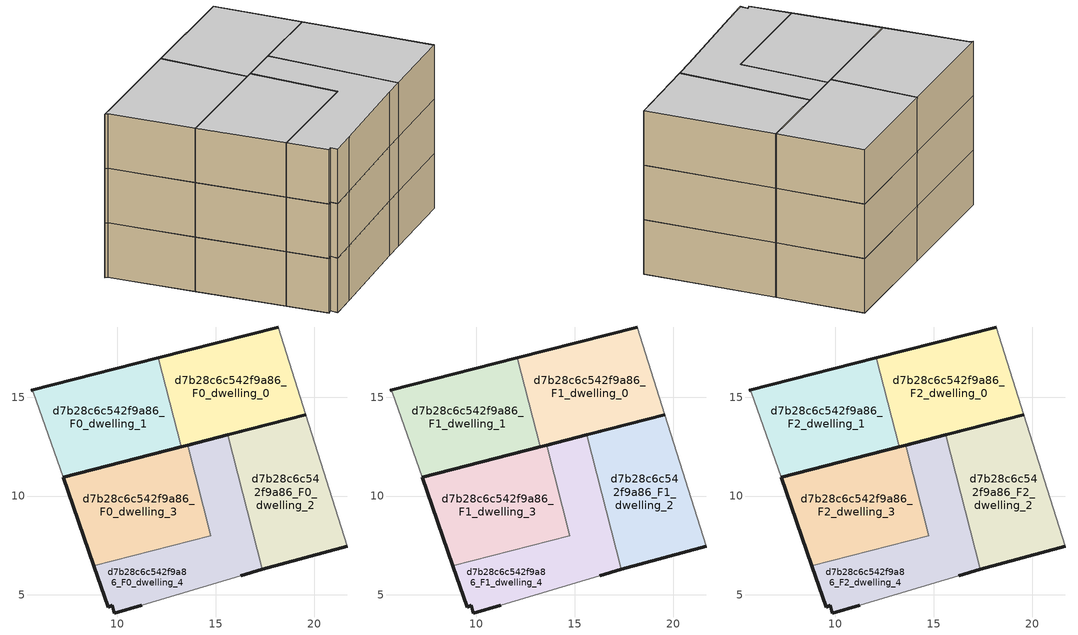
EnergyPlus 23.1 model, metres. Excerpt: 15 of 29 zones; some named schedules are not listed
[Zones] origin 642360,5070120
d7b28c6c542f9a86_F0_dwelling_0
 floor ground (EU_floor_Construction): 19.56,14.11 18.16,18.57 12.09,17.02 13.25,12.49 z0
 wall outside (EU_wall_Construction): 19.56,14.11 13.25,12.49 / 12.09,17.02 18.16,18.57 z0:3
 wall to d7b28c6c542f9a86_F0_dwelling_1 (EU_wall_Construction): 13.25,12.49 12.09,17.02 z0:3
 wall adiabatic (EU_wall_Construction): 18.16,18.57 19.56,14.11 z0:3
d7b28c6c542f9a86_F0_dwelling_1
 floor ground (EU_floor_Construction): 13.25,12.49 12.09,17.02 5.65,15.38 5.75,15.28 7.25,10.96 z0
 wall outside (EU_wall_Construction): 5.65,15.38 12.09,17.02 / 13.25,12.49 7.25,10.96 z0:3
 wall adiabatic (EU_wall_Construction): 7.25,10.96 5.75,15.28 5.65,15.38 z0:3
d7b28c6c542f9a86_F0_dwelling_2
 floor ground (EU_floor_Construction): 21.66,7.46 19.56,14.11 15.61,13.1 17.36,6.27 z0
 wall outside (EU_wall_Construction): 21.66,7.46 17.36,6.27 / 15.61,13.1 19.56,14.11 z0:3
 wall to d7b28c6c542f9a86_F0_dwelling_4 (EU_wall_Construction): 17.36,6.27 15.61,13.1 z0:3
 wall adiabatic (EU_wall_Construction): 19.56,14.11 21.66,7.46 z0:3
d7b28c6c542f9a86_F0_dwelling_3
 floor ground (EU_floor_Construction): 14.74,8 13.57,12.58 7.25,10.96 8.81,6.48 z0
 wall outside (EU_wall_Construction): 8.81,6.48 7.25,10.96 13.57,12.58 z0:3
 wall to d7b28c6c542f9a86_F0_dwelling_4 (EU_wall_Construction): 13.57,12.58 14.74,8 8.81,6.48 z0:3
d7b28c6c542f9a86_F0_dwelling_4
 floor ground (EU_floor_Construction): 16.25,5.97 17.36,6.27 15.61,13.1 13.57,12.58 14.74,8 8.81,6.48 9.55,4.37 9.75,4.47 9.85,4.07 11.25,4.47 z0
 wall outside (EU_wall_Construction): 13.57,12.58 15.61,13.1 / 17.36,6.27 16.25,5.97 / 11.25,4.47 9.85,4.07 9.75,4.47 9.55,4.37 8.81,6.48 z0:3
 wall adiabatic (EU_wall_Construction): 16.25,5.97 11.25,4.47 z0:3
d7b28c6c542f9a86_F1_dwelling_0
 floor to d7b28c6c542f9a86_F0_dwelling_0 (EU_floor_Construction): 19.56,14.11 18.16,18.57 12.09,17.02 13.25,12.49 z3
 wall outside (EU_wall_Construction): 19.56,14.11 13.25,12.49 / 12.09,17.02 18.16,18.57 z3:6
 wall to d7b28c6c542f9a86_F1_dwelling_1 (EU_wall_Construction): 13.25,12.49 12.09,17.02 z3:6
 wall adiabatic (EU_wall_Construction): 18.16,18.57 19.56,14.11 z3:6
d7b28c6c542f9a86_F1_dwelling_1
 floor to d7b28c6c542f9a86_F0_dwelling_1 (EU_floor_Construction): 13.25,12.49 12.09,17.02 5.65,15.38 5.75,15.28 7.25,10.96 z3
 wall outside (EU_wall_Construction): 5.65,15.38 12.09,17.02 / 13.25,12.49 7.25,10.96 z3:6
 wall adiabatic (EU_wall_Construction): 7.25,10.96 5.75,15.28 5.65,15.38 z3:6
d7b28c6c542f9a86_F1_dwelling_2
 floor to d7b28c6c542f9a86_F0_dwelling_2 (EU_floor_Construction): 21.66,7.46 19.56,14.11 15.61,13.1 17.36,6.27 z3
 wall outside (EU_wall_Construction): 21.66,7.46 17.36,6.27 / 15.61,13.1 19.56,14.11 z3:6
 wall to d7b28c6c542f9a86_F1_dwelling_4 (EU_wall_Construction): 17.36,6.27 15.61,13.1 z3:6
 wall adiabatic (EU_wall_Construction): 19.56,14.11 21.66,7.46 z3:6
d7b28c6c542f9a86_F1_dwelling_3
 floor to d7b28c6c542f9a86_F0_dwelling_3 (EU_floor_Construction): 14.74,8 13.57,12.58 7.25,10.96 8.81,6.48 z3
 wall outside (EU_wall_Construction): 8.81,6.48 7.25,10.96 13.57,12.58 z3:6
 wall to d7b28c6c542f9a86_F1_dwelling_4 (EU_wall_Construction): 13.57,12.58 14.74,8 8.81,6.48 z3:6
d7b28c6c542f9a86_F1_dwelling_4
 floor to d7b28c6c542f9a86_F0_dwelling_4 (EU_floor_Construction): 16.25,5.97 17.36,6.27 15.61,13.1 13.57,12.58 14.74,8 8.81,6.48 9.55,4.37 9.75,4.47 9.85,4.07 11.25,4.47 z3
 wall outside (EU_wall_Construction): 13.57,12.58 15.61,13.1 / 17.36,6.27 16.25,5.97 / 11.25,4.47 9.85,4.07 9.75,4.47 9.55,4.37 8.81,6.48 z3:6
 wall adiabatic (EU_wall_Construction): 16.25,5.97 11.25,4.47 z3:6
d7b28c6c542f9a86_F2_dwelling_0
 floor to d7b28c6c542f9a86_F1_dwelling_0 (EU_floor_Construction): 19.56,14.11 18.16,18.57 12.09,17.02 13.25,12.49 z6
 wall outside (EU_wall_Construction): 19.56,14.11 13.25,12.49 / 12.09,17.02 18.16,18.57 z6:9
 wall to d7b28c6c542f9a86_F2_dwelling_1 (EU_wall_Construction): 13.25,12.49 12.09,17.02 z6:9
 wall adiabatic (EU_wall_Construction): 18.16,18.57 19.56,14.11 z6:9
 ceiling to d7b28c6c542f9a86_F3_dwelling_0 (EU_floor_Construction): 18.16,18.57 19.56,14.11 13.25,12.49 12.09,17.02 z9
d7b28c6c542f9a86_F2_dwelling_1
 floor to d7b28c6c542f9a86_F1_dwelling_1 (EU_floor_Construction): 13.25,12.49 12.09,17.02 5.65,15.38 5.75,15.28 7.25,10.96 z6
 wall outside (EU_wall_Construction): 5.65,15.38 12.09,17.02 / 13.25,12.49 7.25,10.96 z6:9
 wall adiabatic (EU_wall_Construction): 7.25,10.96 5.75,15.28 5.65,15.38 z6:9
 ceiling to d7b28c6c542f9a86_F3_dwelling_1 (EU_floor_Construction): 12.09,17.02 13.25,12.49 7.25,10.96 5.75,15.28 5.65,15.38 z9
d7b28c6c542f9a86_F2_dwelling_2
 floor to d7b28c6c542f9a86_F1_dwelling_2 (EU_floor_Construction): 21.66,7.46 19.56,14.11 15.61,13.1 17.36,6.27 z6
 wall outside (EU_wall_Construction): 21.66,7.46 17.36,6.27 / 15.61,13.1 19.56,14.11 z6:9
 wall to d7b28c6c542f9a86_F2_dwelling_4 (EU_wall_Construction): 17.36,6.27 15.61,13.1 z6:9
 wall adiabatic (EU_wall_Construction): 19.56,14.11 21.66,7.46 z6:9
 ceiling to d7b28c6c542f9a86_F3_dwelling_2 (EU_floor_Construction): 19.56,14.11 21.66,7.46 17.36,6.27 15.61,13.1 z9
d7b28c6c542f9a86_F2_dwelling_3
 floor to d7b28c6c542f9a86_F1_dwelling_3 (EU_floor_Construction): 14.74,8 13.57,12.58 7.25,10.96 8.81,6.48 z6
 wall outside (EU_wall_Construction): 8.81,6.48 7.25,10.96 13.57,12.58 z6:9
 wall to d7b28c6c542f9a86_F2_dwelling_4 (EU_wall_Construction): 13.57,12.58 14.74,8 8.81,6.48 z6:9
 ceiling to d7b28c6c542f9a86_F3_dwelling_3 (EU_floor_Construction): 13.57,12.58 14.74,8 8.81,6.48 7.25,10.96 z9
d7b28c6c542f9a86_F2_dwelling_4
 floor to d7b28c6c542f9a86_F1_dwelling_4 (EU_floor_Construction): 16.25,5.97 17.36,6.27 15.61,13.1 13.57,12.58 14.74,8 8.81,6.48 9.55,4.37 9.75,4.47 9.85,4.07 11.25,4.47 z6
 wall outside (EU_wall_Construction): 13.57,12.58 15.61,13.1 / 17.36,6.27 16.25,5.97 / 11.25,4.47 9.85,4.07 9.75,4.47 9.55,4.37 8.81,6.48 z6:9
 wall adiabatic (EU_wall_Construction): 16.25,5.97 11.25,4.47 z6:9
 ceiling to d7b28c6c542f9a86_F3_dwelling_4 (EU_floor_Construction): 15.61,13.1 17.36,6.27 16.25,5.97 11.25,4.47 9.85,4.07 9.75,4.47 9.55,4.37 8.81,6.48 14.74,8 13.57,12.58 z9
[Building]
EU S2 Campaign: North Axis=0; Terrain=City; Solar Distribution=FullExterior
[Site:Location]
Lyon-Bron: Latitude=45.75; Longitude=5; Time Zone=1; Elevation=198
[SizingPeriod:WeatherFileDays]
AnnualSizingPeriod: Begin Month=1; Begin Day of Month=1; End Month=12; End Day of Month=31; Day of Week for Start Day=Monday; Use Weather File Daylight Saving Period=No; Use Weather File Rain and Snow Indicators=No
[MATERIAL]
EU_InternalMass_Material: Roughness=MediumRough; Thickness=0.1; Conductivity=1; Density=1800; Specific Heat=900; Thermal Absorptance=0.9; Solar Absorptance=0.7; Visible Absorptance=0.7
[MATERIAL:NOMASS] Roughness=MediumRough; Thermal Absorptance=0.9; Solar Absorptance=0.7; Visible Absorptance=0.7
Name | Thermal Resistance
EU_wall_NoMass | 0.776494
EU_floor_NoMass | 0.421597
[CONSTRUCTION]
EU_wall_Construction: EU_wall_NoMass
EU_floor_Construction: EU_floor_NoMass
EU_InternalMass_Construction: EU_InternalMass_Material
[ZONE] Type=1; Multiplier=1; Ceiling Height=autocalculate; Floor Area=autocalculate; Part of Total Floor Area=Yes
Name | Volume
d7b28c6c542f9a86_F0_dwelling_0; d7b28c6c542f9a86_F1_dwelling_0; d7b28c6c542f9a86_F2_dwelling_0 | 89.6309
d7b28c6c542f9a86_F0_dwelling_1; d7b28c6c542f9a86_F1_dwelling_1; d7b28c6c542f9a86_F2_dwelling_1 | 89.625
d7b28c6c542f9a86_F0_dwelling_2; d7b28c6c542f9a86_F1_dwelling_2; d7b28c6c542f9a86_F2_dwelling_2 | 89.6228
d7b28c6c542f9a86_F0_dwelling_3; d7b28c6c542f9a86_F1_dwelling_3; d7b28c6c542f9a86_F2_dwelling_3 | 89.6389
d7b28c6c542f9a86_F0_dwelling_4; d7b28c6c542f9a86_F1_dwelling_4; d7b28c6c542f9a86_F2_dwelling_4 | 89.6316
[INTERNALMASS] Construction=EU_InternalMass_Construction
Name | Zone or ZoneList | Surface Area
d7b28c6c542f9a86_F0_dwelling_0_EU_InternalMass | d7b28c6c542f9a86_F0_dwelling_0 | 29.8781
d7b28c6c542f9a86_F0_dwelling_1_EU_InternalMass | d7b28c6c542f9a86_F0_dwelling_1 | 29.8758
d7b28c6c542f9a86_F0_dwelling_2_EU_InternalMass | d7b28c6c542f9a86_F0_dwelling_2 | 29.8753
d7b28c6c542f9a86_F0_dwelling_3_EU_InternalMass | d7b28c6c542f9a86_F0_dwelling_3 | 29.8781
d7b28c6c542f9a86_F0_dwelling_4_EU_InternalMass | d7b28c6c542f9a86_F0_dwelling_4 | 29.8771
d7b28c6c542f9a86_F1_dwelling_0_EU_InternalMass | d7b28c6c542f9a86_F1_dwelling_0 | 29.8781
d7b28c6c542f9a86_F1_dwelling_1_EU_InternalMass | d7b28c6c542f9a86_F1_dwelling_1 | 29.8758
d7b28c6c542f9a86_F1_dwelling_2_EU_InternalMass | d7b28c6c542f9a86_F1_dwelling_2 | 29.8753
d7b28c6c542f9a86_F1_dwelling_3_EU_InternalMass | d7b28c6c542f9a86_F1_dwelling_3 | 29.8781
d7b28c6c542f9a86_F1_dwelling_4_EU_InternalMass | d7b28c6c542f9a86_F1_dwelling_4 | 29.8771
d7b28c6c542f9a86_F2_dwelling_0_EU_InternalMass | d7b28c6c542f9a86_F2_dwelling_0 | 29.8781
d7b28c6c542f9a86_F2_dwelling_1_EU_InternalMass | d7b28c6c542f9a86_F2_dwelling_1 | 29.8758
d7b28c6c542f9a86_F2_dwelling_2_EU_InternalMass | d7b28c6c542f9a86_F2_dwelling_2 | 29.8753
d7b28c6c542f9a86_F2_dwelling_3_EU_InternalMass | d7b28c6c542f9a86_F2_dwelling_3 | 29.8781
d7b28c6c542f9a86_F2_dwelling_4_EU_InternalMass | d7b28c6c542f9a86_F2_dwelling_4 | 29.8771
[OTHEREQUIPMENT] Fuel Type=Electricity; Design Level Calculation Method=Watts/Area; Power per Zone Floor Area=1; Fraction Latent=0; Fraction Radiant=0; Fraction Lost=0; Carbon Dioxide Generation Rate=0; EndUse Subcategory=EU_Step8_InternalGains
Name | Zone or ZoneList or Space or SpaceList | Schedule
EU_Step8_InternalGain_d7b28c6c542f9a86_F0_dwelling_0_f000 | d7b28c6c542f9a86_F0_dwelling_0 | EU_Step8_GainSchedule_d7b28c6c542f9a86_F0_dwelling_0_f000
EU_Step8_InternalGain_d7b28c6c542f9a86_F0_dwelling_1_f000 | d7b28c6c542f9a86_F0_dwelling_1 | EU_Step8_GainSchedule_d7b28c6c542f9a86_F0_dwelling_1_f000
EU_Step8_InternalGain_d7b28c6c542f9a86_F0_dwelling_2_f000 | d7b28c6c542f9a86_F0_dwelling_2 | EU_Step8_GainSchedule_d7b28c6c542f9a86_F0_dwelling_2_f000
EU_Step8_InternalGain_d7b28c6c542f9a86_F0_dwelling_3_f000 | d7b28c6c542f9a86_F0_dwelling_3 | EU_Step8_GainSchedule_d7b28c6c542f9a86_F0_dwelling_3_f000
EU_Step8_InternalGain_d7b28c6c542f9a86_F0_dwelling_4_f000 | d7b28c6c542f9a86_F0_dwelling_4 | EU_Step8_GainSchedule_d7b28c6c542f9a86_F0_dwelling_4_f000
EU_Step8_InternalGain_d7b28c6c542f9a86_F1_dwelling_0_f000 | d7b28c6c542f9a86_F1_dwelling_0 | EU_Step8_GainSchedule_d7b28c6c542f9a86_F1_dwelling_0_f000
EU_Step8_InternalGain_d7b28c6c542f9a86_F1_dwelling_1_f000 | d7b28c6c542f9a86_F1_dwelling_1 | EU_Step8_GainSchedule_d7b28c6c542f9a86_F1_dwelling_1_f000
EU_Step8_InternalGain_d7b28c6c542f9a86_F1_dwelling_2_f000 | d7b28c6c542f9a86_F1_dwelling_2 | EU_Step8_GainSchedule_d7b28c6c542f9a86_F1_dwelling_2_f000
EU_Step8_InternalGain_d7b28c6c542f9a86_F1_dwelling_3_f000 | d7b28c6c542f9a86_F1_dwelling_3 | EU_Step8_GainSchedule_d7b28c6c542f9a86_F1_dwelling_3_f000
EU_Step8_InternalGain_d7b28c6c542f9a86_F1_dwelling_4_f000 | d7b28c6c542f9a86_F1_dwelling_4 | EU_Step8_GainSchedule_d7b28c6c542f9a86_F1_dwelling_4_f000
EU_Step8_InternalGain_d7b28c6c542f9a86_F2_dwelling_0_f000 | d7b28c6c542f9a86_F2_dwelling_0 | EU_Step8_GainSchedule_d7b28c6c542f9a86_F2_dwelling_0_f000
EU_Step8_InternalGain_d7b28c6c542f9a86_F2_dwelling_1_f000 | d7b28c6c542f9a86_F2_dwelling_1 | EU_Step8_GainSchedule_d7b28c6c542f9a86_F2_dwelling_1_f000
EU_Step8_InternalGain_d7b28c6c542f9a86_F2_dwelling_2_f000 | d7b28c6c542f9a86_F2_dwelling_2 | EU_Step8_GainSchedule_d7b28c6c542f9a86_F2_dwelling_2_f000
EU_Step8_InternalGain_d7b28c6c542f9a86_F2_dwelling_3_f000 | d7b28c6c542f9a86_F2_dwelling_3 | EU_Step8_GainSchedule_d7b28c6c542f9a86_F2_dwelling_3_f000
EU_Step8_InternalGain_d7b28c6c542f9a86_F2_dwelling_4_f000 | d7b28c6c542f9a86_F2_dwelling_4 | EU_Step8_GainSchedule_d7b28c6c542f9a86_F2_dwelling_4_f000
[ZONEVENTILATION:DESIGNFLOWRATE] Schedule=EU_AlwaysOn; Design Flow Rate Calculation Method=AirChanges/Hour; Air Changes per Hour=0.693814; Ventilation Type=Natural; Fan Pressure Rise=0; Fan Total Efficiency=1; Constant Term Coefficient=1; Temperature Term Coefficient=0; Velocity Term Coefficient=0; Velocity Squared Term Coefficient=0; Minimum Indoor Temperature=-100; Maximum Indoor Temperature=100; Delta Temperature=-100; Minimum Outdoor Temperature=-100; Maximum Outdoor Temperature=100; Maximum Wind Speed=40
Name | Zone or ZoneList or Space or SpaceList
EU_ConstantAir_d7b28c6c542f9a86_F0_dwelling_0 | d7b28c6c542f9a86_F0_dwelling_0
EU_ConstantAir_d7b28c6c542f9a86_F0_dwelling_1 | d7b28c6c542f9a86_F0_dwelling_1
EU_ConstantAir_d7b28c6c542f9a86_F0_dwelling_2 | d7b28c6c542f9a86_F0_dwelling_2
EU_ConstantAir_d7b28c6c542f9a86_F0_dwelling_3 | d7b28c6c542f9a86_F0_dwelling_3
EU_ConstantAir_d7b28c6c542f9a86_F0_dwelling_4 | d7b28c6c542f9a86_F0_dwelling_4
EU_ConstantAir_d7b28c6c542f9a86_F1_dwelling_0 | d7b28c6c542f9a86_F1_dwelling_0
EU_ConstantAir_d7b28c6c542f9a86_F1_dwelling_1 | d7b28c6c542f9a86_F1_dwelling_1
EU_ConstantAir_d7b28c6c542f9a86_F1_dwelling_2 | d7b28c6c542f9a86_F1_dwelling_2
EU_ConstantAir_d7b28c6c542f9a86_F1_dwelling_3 | d7b28c6c542f9a86_F1_dwelling_3
EU_ConstantAir_d7b28c6c542f9a86_F1_dwelling_4 | d7b28c6c542f9a86_F1_dwelling_4
EU_ConstantAir_d7b28c6c542f9a86_F2_dwelling_0 | d7b28c6c542f9a86_F2_dwelling_0
EU_ConstantAir_d7b28c6c542f9a86_F2_dwelling_1 | d7b28c6c542f9a86_F2_dwelling_1
EU_ConstantAir_d7b28c6c542f9a86_F2_dwelling_2 | d7b28c6c542f9a86_F2_dwelling_2
EU_ConstantAir_d7b28c6c542f9a86_F2_dwelling_3 | d7b28c6c542f9a86_F2_dwelling_3
EU_ConstantAir_d7b28c6c542f9a86_F2_dwelling_4 | d7b28c6c542f9a86_F2_dwelling_4
[HVACTEMPLATE:THERMOSTAT] Constant Heating Setpoint=20; Constant Cooling Setpoint=50
EU_HeatOnly_d7b28c6c542f9a86_F0_dwelling_0; EU_HeatOnly_d7b28c6c542f9a86_F0_dwelling_1; EU_HeatOnly_d7b28c6c542f9a86_F0_dwelling_2; EU_HeatOnly_d7b28c6c542f9a86_F0_dwelling_3; EU_HeatOnly_d7b28c6c542f9a86_F0_dwelling_4; EU_HeatOnly_d7b28c6c542f9a86_F1_dwelling_0; EU_HeatOnly_d7b28c6c542f9a86_F1_dwelling_1; EU_HeatOnly_d7b28c6c542f9a86_F1_dwelling_2; EU_HeatOnly_d7b28c6c542f9a86_F1_dwelling_3; EU_HeatOnly_d7b28c6c542f9a86_F1_dwelling_4; EU_HeatOnly_d7b28c6c542f9a86_F2_dwelling_0; EU_HeatOnly_d7b28c6c542f9a86_F2_dwelling_1; EU_HeatOnly_d7b28c6c542f9a86_F2_dwelling_2; EU_HeatOnly_d7b28c6c542f9a86_F2_dwelling_3; EU_HeatOnly_d7b28c6c542f9a86_F2_dwelling_4; EU_HeatOnly_d7b28c6c542f9a86_F3_dwelling_0; EU_HeatOnly_d7b28c6c542f9a86_F3_dwelling_1; EU_HeatOnly_d7b28c6c542f9a86_F3_dwelling_2; EU_HeatOnly_d7b28c6c542f9a86_F3_dwelling_3; EU_HeatOnly_d7b28c6c542f9a86_F3_dwelling_4; EU_HeatOnly_d7b28c6c542f9a86_F4_dwelling_0; EU_HeatOnly_d7b28c6c542f9a86_F4_dwelling_1; EU_HeatOnly_d7b28c6c542f9a86_F4_dwelling_2; EU_HeatOnly_d7b28c6c542f9a86_F4_dwelling_3; EU_HeatOnly_d7b28c6c542f9a86_F4_dwelling_4; EU_HeatOnly_d7b28c6c542f9a86_F5_dwelling_0; EU_HeatOnly_d7b28c6c542f9a86_F5_dwelling_1; EU_HeatOnly_d7b28c6c542f9a86_F5_dwelling_2; EU_HeatOnly_d7b28c6c542f9a86_F5_dwelling_3
[HVACTEMPLATE:ZONE:IDEALLOADSAIRSYSTEM] System Availability Schedule=EU_AlwaysOn; Maximum Heating Supply Air Temperature=50; Minimum Cooling Supply Air Temperature=13; Maximum Heating Supply Air Humidity Ratio=0.0156; Minimum Cooling Supply Air Humidity Ratio=0.0077; Heating Limit=NoLimit; Cooling Limit=NoLimit; Heating Availability Schedule=EU_AlwaysOn; Cooling Availability Schedule=EU_CoolingOff; Dehumidification Control Type=ConstantSensibleHeatRatio; Cooling Sensible Heat Ratio=0.7; Dehumidification Setpoint=60; Humidification Control Type=None; Humidification Setpoint=30; Outdoor Air Method=None; Outdoor Air Flow Rate per Person=0.00944; Outdoor Air Flow Rate per Zone Floor Area=0; Outdoor Air Flow Rate per Zone=0; Demand Controlled Ventilation Type=None; Outdoor Air Economizer Type=NoEconomizer; Heat Recovery Type=None; Sensible Heat Recovery Effectiveness=0.7; Latent Heat Recovery Effectiveness=0.65
Name | Template Thermostat
d7b28c6c542f9a86_F0_dwelling_0 | EU_HeatOnly_d7b28c6c542f9a86_F0_dwelling_0
d7b28c6c542f9a86_F0_dwelling_1 | EU_HeatOnly_d7b28c6c542f9a86_F0_dwelling_1
d7b28c6c542f9a86_F0_dwelling_2 | EU_HeatOnly_d7b28c6c542f9a86_F0_dwelling_2
d7b28c6c542f9a86_F0_dwelling_3 | EU_HeatOnly_d7b28c6c542f9a86_F0_dwelling_3
d7b28c6c542f9a86_F0_dwelling_4 | EU_HeatOnly_d7b28c6c542f9a86_F0_dwelling_4
d7b28c6c542f9a86_F1_dwelling_0 | EU_HeatOnly_d7b28c6c542f9a86_F1_dwelling_0
d7b28c6c542f9a86_F1_dwelling_1 | EU_HeatOnly_d7b28c6c542f9a86_F1_dwelling_1
d7b28c6c542f9a86_F1_dwelling_2 | EU_HeatOnly_d7b28c6c542f9a86_F1_dwelling_2
d7b28c6c542f9a86_F1_dwelling_3 | EU_HeatOnly_d7b28c6c542f9a86_F1_dwelling_3
d7b28c6c542f9a86_F1_dwelling_4 | EU_HeatOnly_d7b28c6c542f9a86_F1_dwelling_4
d7b28c6c542f9a86_F2_dwelling_0 | EU_HeatOnly_d7b28c6c542f9a86_F2_dwelling_0
d7b28c6c542f9a86_F2_dwelling_1 | EU_HeatOnly_d7b28c6c542f9a86_F2_dwelling_1
d7b28c6c542f9a86_F2_dwelling_2 | EU_HeatOnly_d7b28c6c542f9a86_F2_dwelling_2
d7b28c6c542f9a86_F2_dwelling_3 | EU_HeatOnly_d7b28c6c542f9a86_F2_dwelling_3
d7b28c6c542f9a86_F2_dwelling_4 | EU_HeatOnly_d7b28c6c542f9a86_F2_dwelling_4
[SIZING:ZONE] Zone Cooling Design Supply Air Temperature Input Method=SupplyAirTemperature; Zone Cooling Design Supply Air Temperature=13; Zone Heating Design Supply Air Temperature Input Method=SupplyAirTemperature; Zone Heating Design Supply Air Temperature=50; Zone Cooling Design Supply Air Humidity Ratio=0.008; Zone Heating Design Supply Air Humidity Ratio=0.008; Cooling Design Air Flow Method=DesignDay; Cooling Design Air Flow Rate=0; Cooling Minimum Air Flow per Zone Floor Area=0.000762; Cooling Minimum Air Flow=0; Cooling Minimum Air Flow Fraction=0.2; Heating Design Air Flow Method=DesignDay; Heating Design Air Flow Rate=0; Heating Maximum Air Flow per Zone Floor Area=0.002032; Heating Maximum Air Flow=0.141576; Heating Maximum Air Flow Fraction=0.3; Account for Dedicated Outdoor Air System=No; Dedicated Outdoor Air System Control Strategy=NeutralSupplyAir; Dedicated Outdoor Air Low Setpoint Temperature for Design=autosize; Dedicated Outdoor Air High Setpoint Temperature for Design=autosize; Zone Load Sizing Method=Sensible Load Only No Latent Load; Zone Latent Cooling Design Supply Air Humidity Ratio Input Method=HumidityRatioDifference; Zone Cooling Design Supply Air Humidity Ratio Difference=0.005; Zone Latent Heating Design Supply Air Humidity Ratio Input Method=HumidityRatioDifference; Zone Humidification Design Supply Air Humidity Ratio Difference=0.005
d7b28c6c542f9a86_F0_dwelling_0; d7b28c6c542f9a86_F0_dwelling_1; d7b28c6c542f9a86_F0_dwelling_2
